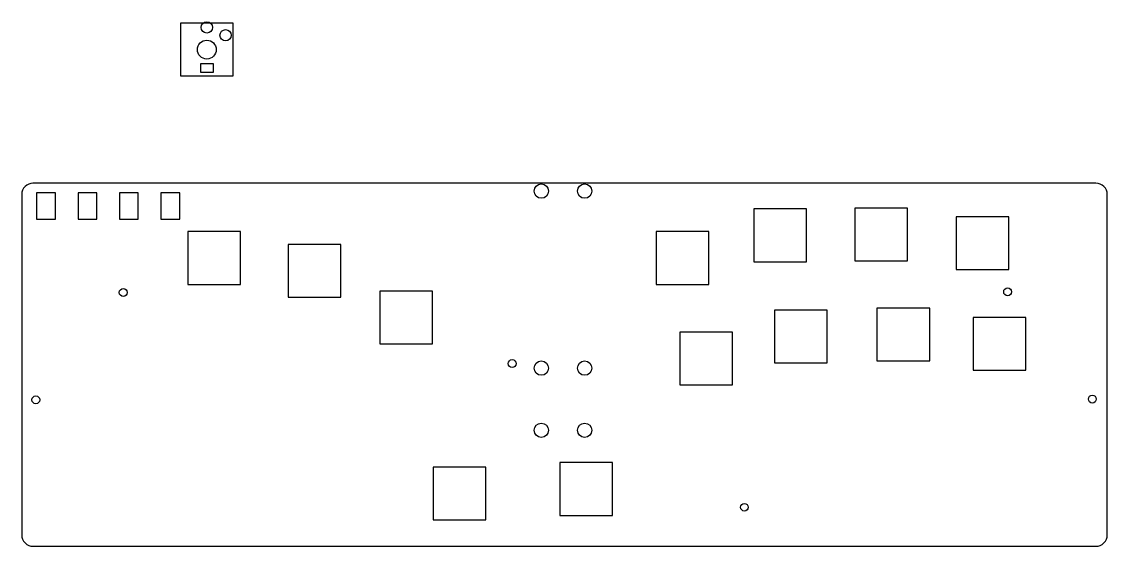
# Model space of a CAD drawing. Header units: millimetres. Extents: x 0 to 289, y 0 to 139.
import ezdxf

# ---------------------------------------------------------------- set-up
doc = ezdxf.new("R2010")
doc.units = ezdxf.units.MM
doc.layers.add('01 外壳', color=7, linetype='Continuous')

msp = doc.modelspace()

# ---------------------------------------------------------------- linework, layer by layer
at = {"transparency": 33554687}
msp.add_circle((192.3, 10.11), 1, dxfattribs=at)
at = {"layer": '01 外壳', "transparency": 33554687}
for points in [[(56.53, 124.62), (56.53, 138.62), (42.53, 138.62), (42.53, 124.62)], [(47.98, 125.53), (47.98, 127.97), (51.2, 127.97), (51.2, 125.53)], [(4.33, 86.58), (9.33, 86.58), (9.33, 93.58), (4.33, 93.58)], [(15.33, 86.58), (20.33, 86.58), (20.33, 93.58), (15.33, 93.58)], [(26.33, 86.58), (31.33, 86.58), (31.33, 93.58), (26.33, 93.58)], [(37.33, 86.58), (42.33, 86.58), (42.33, 93.58), (37.33, 93.58)], [(235.61, 75.53), (235.61, 89.53), (221.61, 89.53), (221.61, 75.53)], [(208.83, 75.31), (208.83, 89.31), (194.83, 89.31), (194.83, 75.31)], [(262.51, 73.2), (262.51, 87.2), (248.51, 87.2), (248.51, 73.2)], [(58.51, 69.29), (58.51, 83.29), (44.51, 83.29), (44.51, 69.29)], [(182.89, 69.29), (182.89, 83.29), (168.89, 83.29), (168.89, 69.29)], [(85.13, 65.87), (85.13, 79.87), (71.13, 79.87), (71.13, 65.87)], [(109.51, 53.51), (109.51, 67.51), (95.51, 67.51), (95.51, 53.51)], [(214.27, 48.42), (214.27, 62.42), (200.27, 62.42), (200.27, 48.42)], [(241.51, 48.97), (241.51, 62.97), (227.51, 62.97), (227.51, 48.97)], [(267.07, 46.53), (267.07, 60.53), (253.07, 60.53), (253.07, 46.53)], [(189.12, 42.63), (189.12, 56.63), (175.12, 56.63), (175.12, 42.63)], [(123.62, 6.73), (123.62, 20.73), (109.62, 20.73), (109.62, 6.73)], [(157.3, 7.95), (157.3, 21.95), (143.3, 21.95), (143.3, 7.95)]]:
    msp.add_lwpolyline(points, close=True, dxfattribs=at)
msp.add_lwpolyline([(0.37, 2.75, 0.414214), (3.37, -0.25), (285.67, -0.25, 0.414214), (288.67, 2.75), (288.67, 93.15, 0.414214), (285.67, 96.15), (3.37, 96.15, 0.414214), (0.37, 93.15)], format="xyb", close=True, dxfattribs=at)
for centre, radius in [((49.53, 137.52), 1.5), ((54.53, 135.42), 1.5), ((49.53, 131.62), 2.5), ((138.37, 94.05), 1.9), ((149.87, 94.05), 1.9), ((27.33, 67.13), 1.05), ((262.21, 67.3), 1.05), ((130.63, 48.26), 1.05), ((138.37, 47.05), 1.9), ((149.87, 47.05), 1.9), ((4.13, 38.63), 1.05), ((284.7, 38.82), 1.05), ((138.37, 30.55), 1.9), ((149.87, 30.55), 1.9)]:
    msp.add_circle(centre, radius, dxfattribs=at)

doc.saveas('drawing.dxf')
